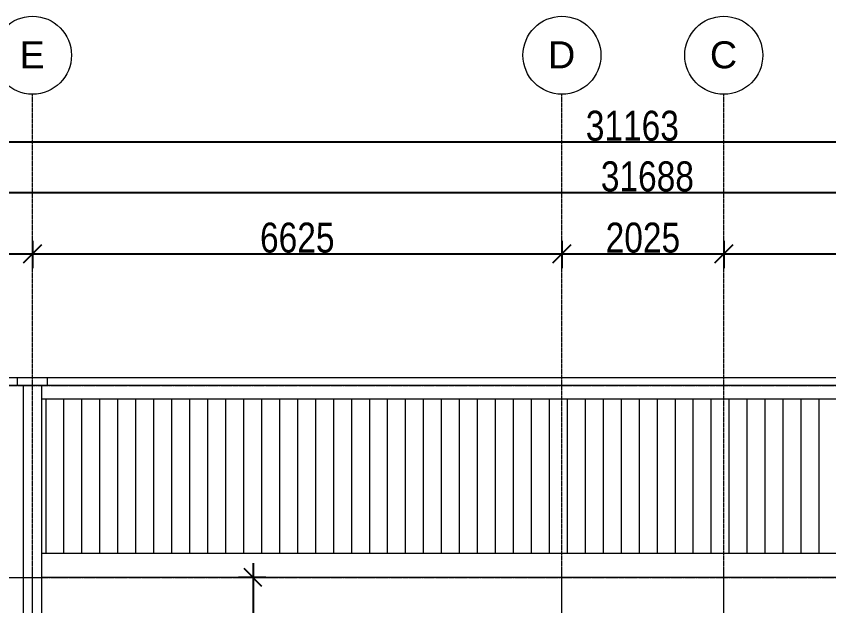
# Model space of a CAD drawing. Header units: millimetres. Extents: x -35190 to 411743, y -233114 to 23872.
# Drawn here: x 246196 to 256364, y -152674 to -145304 of the extents above; entities that cross this region are included whole.
import ezdxf

# ---------------------------------------------------------------- set-up
doc = ezdxf.new("R2010")
doc.units = ezdxf.units.MM
doc.linetypes.add('Centre', pattern=[31.75, 6.35, -4.7625, 15.875, -4.7625])
doc.linetypes.add('Grid Line', pattern=[22.225, 12.7, -3.175, 3.175, -3.175])
for name, color, linetype, lineweight in [('A-ANNO-DIMS', 211, 'Continuous', 9), ('A-DETL-GENF', 92, 'Continuous', 18), ('A-DETL-THIN', 151, 'Continuous', 18), ('A-FLOR-LEVL', 51, 'Continuous', 18), ('A-ROOF', 132, 'Continuous', 18), ('A-WALL', 113, 'Continuous', 18), ('Q-CASE', 31, 'Continuous', 18), ('S-GRID', 1, 'Continuous', 9), ('S-GRID-IDEN', 1, 'Continuous', 9)]:
    doc.layers.add(name, color=color, linetype=linetype, lineweight=lineweight)
doc.styles.add('Arial_1', font='arial.ttf', dxfattribs={"height": 150})
doc.styles.add('Arial_3', font='arial.ttf', dxfattribs={"width": 0.8, "height": 375})
doc.dimstyles.new('main_4_5mm', dxfattribs={"dimscale": 304.8, "dimtxt": 382.597275, "dimasz": 0.738189, "dimexe": 0.590551, "dimexo": 0.0625, "dimgap": 0.024606, "dimtad": 1, "dimdec": 0, "dimzin": 0, "dimdsep": 46, "dimtxsty": 'Arial_3', "dimblk1": 'OBLIQUE', "dimblk2": 'OBLIQUE', "dimsah": 1, "dimcen": 0.09, "dimdle": 0.590551, "dimazin": 0, "dimtfac": 1, "dimtdec": 4, "dimtix": 1, "dimtmove": 0, "dimatfit": 3, "dimfxl": 0.590551, "dimfxlon": 1, "dimtvp": 1, "dimtolj": 1, "dimtzin": 0, "dimarcsym": 2})

# ---------------------------------------------------------------- blocks, each defined once
blk = doc.blocks.new('Casework 2 - Casework 2-644764-East')
at = {"layer": 'Q-CASE'}
for p, q in [((-10140, 14050), (-8940, 14050)), ((-8940, 14050), (-8565, 14050)), ((-8940, 13950), (-8940, 14050)), ((-8565, 14050), (14035, 14050)), ((-8565, 13950), (-8565, 14050)), ((-8940, 13950), (-10140, 13950)), ((-8565, 13950), (-8940, 13950)), ((14035, 13950), (-8565, 13950))]:
    blk.add_line(p, q, dxfattribs=at)
blk = doc.blocks.new('Grid - M_Grid Head - Circle-24584-East')
at = {"layer": 'S-GRID-IDEN'}
blk.add_circle((14222, 18079), 488, dxfattribs=at)
blk = doc.blocks.new('_Oblique')
at = {"color": 0, "linetype": 'ByBlock', "lineweight": -2}
blk.add_line((-0.5, -0.5), (0.5, 0.5), dxfattribs=at)
blk = doc.blocks.new('*D6222')
at = {"layer": 'A-ANNO-DIMS', "color": 0, "lineweight": -2, "transparency": 16777216}
for p, q in [((238325, -147035), (238325, -146694)), ((269488, -147035), (269488, -146694)), ((238145, -146874), (269668, -146874))]:
    blk.add_line(p, q, dxfattribs=at)
at = {"layer": 'Defpoints', "color": 0, "transparency": 16777216}
for p in [(269488, -146874), (238325, -147054), (269488, -147054)]:
    blk.add_point(p, dxfattribs=at)
at = {"layer": 'A-ANNO-DIMS', "color": 0, "lineweight": -2, "transparency": 16777216, "xscale": 224.9999999999999, "yscale": 224.9999999999999, "zscale": 224.9999999999999, "rotation": 180}
blk.add_blockref('_Oblique', (238325, -146874), dxfattribs=at)
at = {"layer": 'A-ANNO-DIMS', "color": 0, "lineweight": -2, "transparency": 16777216, "xscale": 224.9999999999999, "yscale": 224.9999999999999, "zscale": 224.9999999999999}
blk.add_blockref('_Oblique', (269488, -146874), dxfattribs=at)
at = {"layer": 'A-ANNO-DIMS', "color": 0, "transparency": 16777216, "insert": (253906, -146675), "char_height": 375, "width": 1239.62, "attachment_point": 5, "style": 'Arial_3'}
blk.add_mtext('\\A1;31163', dxfattribs=at)
blk = doc.blocks.new('*D6225')
at = {"layer": 'A-ANNO-DIMS', "color": 0, "lineweight": -2, "transparency": 16777216}
for p, q in [((242907, -148112), (242907, -148453)), ((246400, -148112), (246400, -148453)), ((242727, -148273), (246580, -148273))]:
    blk.add_line(p, q, dxfattribs=at)
at = {"layer": 'Defpoints', "color": 0, "transparency": 16777216}
for p in [(242907, -148093), (246400, -148093), (246400, -148273)]:
    blk.add_point(p, dxfattribs=at)
at = {"layer": 'A-ANNO-DIMS', "color": 0, "lineweight": -2, "transparency": 16777216, "xscale": 224.9999999999999, "yscale": 224.9999999999999, "zscale": 224.9999999999999, "rotation": 180}
blk.add_blockref('_Oblique', (242907, -148273), dxfattribs=at)
at = {"layer": 'A-ANNO-DIMS', "color": 0, "lineweight": -2, "transparency": 16777216, "xscale": 224.9999999999999, "yscale": 224.9999999999999, "zscale": 224.9999999999999}
blk.add_blockref('_Oblique', (246400, -148273), dxfattribs=at)
at = {"layer": 'A-ANNO-DIMS', "color": 0, "transparency": 16777216, "insert": (244654, -148074), "char_height": 375, "width": 991.69, "attachment_point": 5, "style": 'Arial_3'}
blk.add_mtext('\\A1;3493', dxfattribs=at)
blk = doc.blocks.new('*D6226')
at = {"layer": 'A-ANNO-DIMS', "color": 0, "lineweight": -2, "transparency": 16777216}
for p, q in [((246400, -148112), (246400, -148453)), ((253025, -148112), (253025, -148453)), ((246220, -148273), (253205, -148273))]:
    blk.add_line(p, q, dxfattribs=at)
at = {"layer": 'Defpoints', "color": 0, "transparency": 16777216}
for p in [(246400, -148093), (253025, -148093), (253025, -148273)]:
    blk.add_point(p, dxfattribs=at)
at = {"layer": 'A-ANNO-DIMS', "color": 0, "lineweight": -2, "transparency": 16777216, "xscale": 224.9999999999999, "yscale": 224.9999999999999, "zscale": 224.9999999999999, "rotation": 180}
blk.add_blockref('_Oblique', (246400, -148273), dxfattribs=at)
at = {"layer": 'A-ANNO-DIMS', "color": 0, "lineweight": -2, "transparency": 16777216, "xscale": 224.9999999999999, "yscale": 224.9999999999999, "zscale": 224.9999999999999}
blk.add_blockref('_Oblique', (253025, -148273), dxfattribs=at)
at = {"layer": 'A-ANNO-DIMS', "color": 0, "transparency": 16777216, "insert": (249713, -148074), "char_height": 375, "width": 991.69, "attachment_point": 5, "style": 'Arial_3'}
blk.add_mtext('\\A1;6625', dxfattribs=at)
blk = doc.blocks.new('*D6227')
at = {"layer": 'A-ANNO-DIMS', "color": 0, "lineweight": -2, "transparency": 16777216}
for p, q in [((253025, -148112), (253025, -148453)), ((255050, -148112), (255050, -148453)), ((252845, -148273), (255230, -148273))]:
    blk.add_line(p, q, dxfattribs=at)
at = {"layer": 'Defpoints', "color": 0, "transparency": 16777216}
for p in [(253025, -148093), (255050, -148093), (255050, -148273)]:
    blk.add_point(p, dxfattribs=at)
at = {"layer": 'A-ANNO-DIMS', "color": 0, "lineweight": -2, "transparency": 16777216, "xscale": 224.9999999999999, "yscale": 224.9999999999999, "zscale": 224.9999999999999, "rotation": 180}
blk.add_blockref('_Oblique', (253025, -148273), dxfattribs=at)
at = {"layer": 'A-ANNO-DIMS', "color": 0, "lineweight": -2, "transparency": 16777216, "xscale": 224.9999999999999, "yscale": 224.9999999999999, "zscale": 224.9999999999999}
blk.add_blockref('_Oblique', (255050, -148273), dxfattribs=at)
at = {"layer": 'A-ANNO-DIMS', "color": 0, "transparency": 16777216, "insert": (254038, -148074), "char_height": 375, "width": 991.69, "attachment_point": 5, "style": 'Arial_3'}
blk.add_mtext('\\A1;2025', dxfattribs=at)
blk = doc.blocks.new('*D6228')
at = {"layer": 'A-ANNO-DIMS', "color": 0, "lineweight": -2, "transparency": 16777216}
for p, q in [((255050, -148112), (255050, -148453)), ((261575, -148112), (261575, -148453)), ((254870, -148273), (261755, -148273))]:
    blk.add_line(p, q, dxfattribs=at)
at = {"layer": 'Defpoints', "color": 0, "transparency": 16777216}
for p in [(255050, -148093), (261575, -148093), (261575, -148273)]:
    blk.add_point(p, dxfattribs=at)
at = {"layer": 'A-ANNO-DIMS', "color": 0, "lineweight": -2, "transparency": 16777216, "xscale": 224.9999999999999, "yscale": 224.9999999999999, "zscale": 224.9999999999999, "rotation": 180}
blk.add_blockref('_Oblique', (255050, -148273), dxfattribs=at)
at = {"layer": 'A-ANNO-DIMS', "color": 0, "lineweight": -2, "transparency": 16777216, "xscale": 224.9999999999999, "yscale": 224.9999999999999, "zscale": 224.9999999999999}
blk.add_blockref('_Oblique', (261575, -148273), dxfattribs=at)
at = {"layer": 'A-ANNO-DIMS', "color": 0, "transparency": 16777216, "insert": (258313, -148074), "char_height": 375, "width": 991.69, "attachment_point": 5, "style": 'Arial_3'}
blk.add_mtext('\\A1;6525', dxfattribs=at)
blk = doc.blocks.new('*D6230')
at = {"layer": 'A-ANNO-DIMS', "color": 0, "lineweight": -2, "transparency": 16777216}
for p, q in [((238250, -147669), (238250, -147328)), ((269938, -147669), (269938, -147328)), ((238070, -147508), (270118, -147508))]:
    blk.add_line(p, q, dxfattribs=at)
at = {"layer": 'Defpoints', "color": 0, "transparency": 16777216}
for p in [(269938, -147508), (238250, -147688), (269938, -147688)]:
    blk.add_point(p, dxfattribs=at)
at = {"layer": 'A-ANNO-DIMS', "color": 0, "lineweight": -2, "transparency": 16777216, "xscale": 224.9999999999999, "yscale": 224.9999999999999, "zscale": 224.9999999999999, "rotation": 180}
blk.add_blockref('_Oblique', (238250, -147508), dxfattribs=at)
at = {"layer": 'A-ANNO-DIMS', "color": 0, "lineweight": -2, "transparency": 16777216, "xscale": 224.9999999999999, "yscale": 224.9999999999999, "zscale": 224.9999999999999}
blk.add_blockref('_Oblique', (269938, -147508), dxfattribs=at)
at = {"layer": 'A-ANNO-DIMS', "color": 0, "transparency": 16777216, "insert": (254094, -147308), "char_height": 375, "width": 1239.62, "attachment_point": 5, "style": 'Arial_3'}
blk.add_mtext('\\A1;31688', dxfattribs=at)
blk = doc.blocks.new('*D6288')
at = {"layer": 'A-ANNO-DIMS', "color": 0, "lineweight": -2, "transparency": 16777216}
for p, q in [((249159, -152141), (249159, -164051)), ((249320, -152321), (248979, -152321)), ((249320, -163871), (248979, -163871))]:
    blk.add_line(p, q, dxfattribs=at)
at = {"layer": 'Defpoints', "color": 0, "transparency": 16777216}
for p in [(249339, -152321), (249159, -163871), (249339, -163871)]:
    blk.add_point(p, dxfattribs=at)
at = {"layer": 'A-ANNO-DIMS', "color": 0, "lineweight": -2, "transparency": 16777216, "xscale": 224.9999999999999, "yscale": 224.9999999999999, "zscale": 224.9999999999999}
for p, rotation in [((249159, -152321), 90), ((249159, -163871), 270)]:
    blk.add_blockref('_Oblique', p, dxfattribs=dict(at, rotation=rotation))
at = {"layer": 'A-ANNO-DIMS', "color": 0, "transparency": 16777216, "insert": (248960, -158096), "char_height": 375, "width": 1239.62, "attachment_point": 5, "rotation": 90, "style": 'Arial_3'}
blk.add_mtext('\\A1;11550', dxfattribs=at)

msp = doc.modelspace()

# ---------------------------------------------------------------- hatches: boundary and pattern name
at = {"layer": 'A-DETL-GENF'}
h = msp.add_hatch(dxfattribs=at)
h.set_pattern_fill('FP_1', style=0, pattern_type=2)
h.set_pattern_definition([(90, (255568.77, -162670.86), (-225, 1e-14), [])])
h.paths.add_polyline_path([(259330.5, -152016.2), (269262.6, -152016.2), (269262.6, -150089.9), (246512.6, -150089.9), (246512.6, -152016.2), (257439.2, -152016.2)])

# ---------------------------------------------------------------- linework, layer by layer
at = {"layer": 'A-DETL-THIN'}
for p, q in [((269262.6, -150089.9), (246512.6, -150089.9)), ((246512.6, -150089.9), (246512.6, -152016.2)), ((246512.6, -152016.2), (269262.6, -152016.2))]:
    msp.add_line(p, q, dxfattribs=at)
at = {"layer": 'A-FLOR-LEVL', "linetype": 'Centre', "lineweight": 9}
for p, q in [((225382.5, -149920.9), (282220.2, -149920.9)), ((225382.5, -152320.9), (282220.2, -152320.9))]:
    msp.add_line(p, q, dxfattribs=at)
at = {"layer": 'A-ROOF'}
for p in [(246512.6, -152016.2), (269262.6, -152320.9)]:
    msp.add_line(p, (246512.6, -152320.9), dxfattribs=at)
at = {"layer": 'A-WALL'}
for p, q in [((246287.6, -163870.9), (246287.6, -149920.9)), ((246512.6, -149920.9), (246512.6, -150089.9)), ((246512.6, -152016.2), (246512.6, -163870.9)), ((238324.6, -152320.9), (246512.6, -152320.9))]:
    msp.add_line(p, q, dxfattribs=at)
at = {"layer": 'S-GRID', "linetype": 'Grid Line'}
for p, q in [((246400.1, -164175.7), (246400.1, -146278.9)), ((253025.1, -164175.7), (253025.1, -146278.9)), ((255050.1, -164175.7), (255050.1, -146278.9))]:
    msp.add_line(p, q, dxfattribs=at)

# ---------------------------------------------------------------- block references
at = {"layer": 'Q-CASE'}
msp.add_blockref('Casework 2 - Casework 2-644764-East', (255153, -163870.9), dxfattribs=at)
at = {"layer": 'S-GRID-IDEN'}
for p in [(232178, -163870.9), (238803, -163870.9), (240828, -163870.9)]:
    msp.add_blockref('Grid - M_Grid Head - Circle-24584-East', p, dxfattribs=at)

# ---------------------------------------------------------------- dimensions: what is measured, and where the dimension line sits
at = {"layer": 'A-ANNO-DIMS'}
for base, p1, p2, override, picture, middle in [((269487.6, -146873.7), (238324.6, -147053.7), (269487.6, -147053.7), {"dimpost": '<>', "dimfxl": 31163}, '*D6222', (253906.1, -146674.7)), ((269937.6, -147507.6), (238249.6, -147687.6), (269937.6, -147687.6), {"dimpost": '<>', "dimfxl": 31688}, '*D6230', (254093.6, -147308.5)), ((246400.1, -148273.4), (242907.1, -148093.4), (246400.1, -148093.4), {"dimpost": '<>', "dimfxl": 3493}, '*D6225', (244653.6, -148074.3)), ((253025.1, -148273.4), (246400.1, -148093.4), (253025.1, -148093.4), {"dimpost": '<>', "dimfxl": 6625}, '*D6226', (249712.6, -148074.4)), ((255050.1, -148273.4), (253025.1, -148093.4), (255050.1, -148093.4), {"dimpost": '<>', "dimfxl": 2025}, '*D6227', (254037.6, -148074.4)), ((261575.1, -148273.4), (255050.1, -148093.4), (261575.1, -148093.4), {"dimpost": '<>', "dimfxl": 6525}, '*D6228', (258312.6, -148074.4))]:
    dim = msp.add_linear_dim(base=base, p1=p1, p2=p2, dimstyle='main_4_5mm', override=override, dxfattribs=at)
    dim.commit()
    dim.dimension.update_dxf_attribs({"geometry": picture, "text_midpoint": middle})
dim = msp.add_linear_dim(base=(249158.9, -163870.9), p1=(249338.9, -152320.9), p2=(249338.9, -163870.9), angle=90, dimstyle='main_4_5mm', override={"dimpost": '<>', "dimfxl": 11550}, dxfattribs=at)
dim.commit()
dim.dimension.update_dxf_attribs({"geometry": '*D6288', "text_midpoint": (248959.9, -158095.9)})

# ---------------------------------------------------------------- next in the draw order: texts
at = {"layer": 'S-GRID-IDEN', "char_height": 337.5, "attachment_point": 1, "style": 'Arial_1', "bg_fill": 3, "box_fill_scale": 1.25, "bg_fill_color": 256, "bg_fill_true_color": 13158600, "bg_fill_transparency": 0}
for s, insert, width in [('E', (246238.8, -145617), 384.81), ('D', (252851.4, -145617), 414.873), ('C', (254876.4, -145617), 414.873)]:
    msp.add_mtext(s, dxfattribs=dict(at, insert=insert, width=width))

doc.saveas('drawing.dxf')
